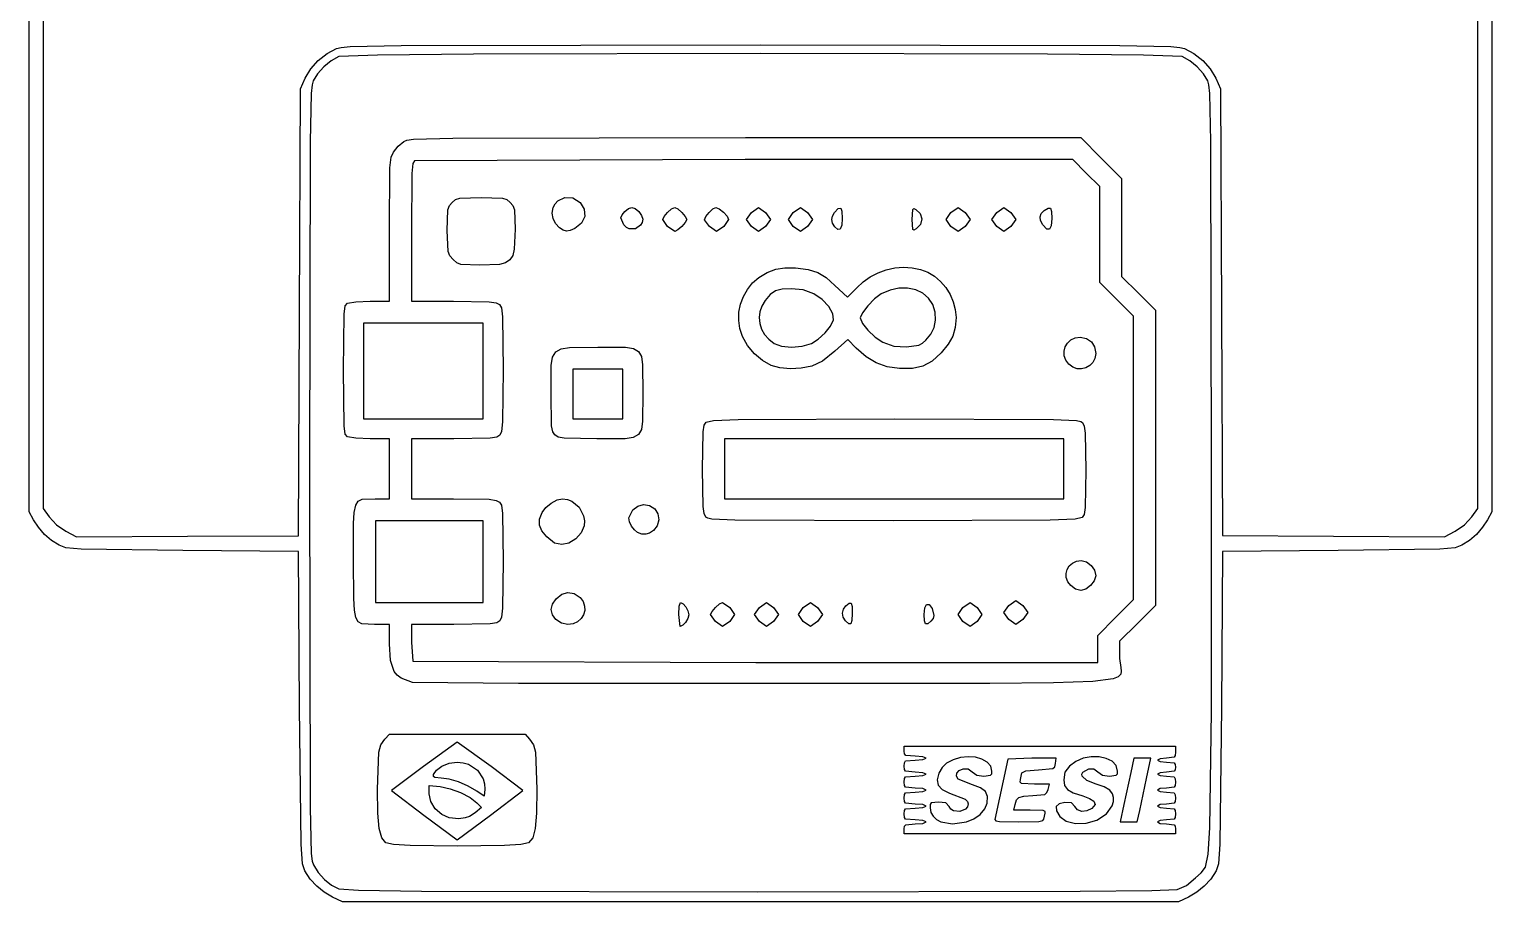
# Model space of a CAD drawing. Extents: x 11 to 205, y 74 to 280.
# Drawn here: x 11 to 204.9, y 73.7 to 189.4 of the extents above; entities that cross this region are included whole.
import ezdxf

# ---------------------------------------------------------------- set-up
doc = ezdxf.new("R2010")
doc.units = 0

msp = doc.modelspace()

# ---------------------------------------------------------------- linework, layer by layer
at = {"layer": 'Camada 1'}
for p, q in [((10.98373, 125.42488), (10.9838, 200.434)), ((12.8359, 200.391), (12.8359, 125.867)), ((203.071244, 125.86738), (203.071, 200.391)), ((204.923, 200.434), (204.923, 125.425)), ((50.473439, 186.175894), (51.745154, 186.83313)), ((51.745154, 186.83313), (52.336507, 186.995512)), ((52.336507, 186.995512), (53.559708, 187.118683)), ((53.559708, 187.118683), (60.314929, 187.269041)), ((60.314929, 187.269041), (107.953554, 187.33737)), ((107.953928, 186.19056), (69.874067, 186.088665)), ((107.953554, 187.33737), (155.592217, 187.269052)), ((146.033725, 186.088665), (107.953928, 186.19056)), ((155.592217, 187.269052), (162.347431, 187.118695)), ((162.347431, 187.118695), (163.57062, 186.99552)), ((163.57062, 186.99552), (164.161954, 186.83313)), ((164.161954, 186.83313), (165.433674, 186.175894)), ((48.322247, 184.138212), (49.307527, 185.253962)), ((50.062738, 184.428761), (49.228648, 183.509598)), ((49.307527, 185.253962), (50.473439, 186.175894)), ((51.036504, 185.223576), (50.062738, 184.428761)), ((52.0328, 185.78298), (51.036504, 185.223576)), ((57.158693, 185.961296), (52.0328, 185.78298)), ((69.874067, 186.088665), (57.158693, 185.961296)), ((158.749019, 185.961296), (146.033725, 186.088665)), ((163.8748, 185.78298), (158.749019, 185.961296)), ((164.871096, 185.223576), (163.8748, 185.78298)), ((165.844863, 184.428761), (164.871096, 185.223576)), ((165.433674, 186.175894), (166.599586, 185.253962)), ((166.678953, 183.509598), (165.844863, 184.428761)), ((166.599586, 185.253962), (167.584865, 184.138212)), ((46.967142, 181.51653), (47.592424, 182.89952)), ((47.592424, 182.89952), (48.322247, 184.138212)), ((48.65138, 182.57715), (48.498404, 182.04917)), ((49.228648, 183.509598), (48.65138, 182.57715)), ((167.25622, 182.57715), (166.678953, 183.509598)), ((167.409149, 182.050843), (167.25622, 182.57715)), ((167.584865, 184.138212), (168.314684, 182.89952)), ((168.314684, 182.89952), (168.939964, 181.51653)), ((46.83485, 151.88323), (46.967142, 181.51653)), ((48.381641, 180.87322), (48.236912, 174.462515)), ((48.498404, 182.04917), (48.381641, 180.87322)), ((167.525855, 180.883266), (167.409149, 182.050843)), ((167.670484, 174.53025), (167.525855, 180.883266)), ((168.939964, 181.51653), (169.072264, 151.88323)), ((60.657019, 174.50612), (61.048418, 174.677755)), ((61.048418, 174.677755), (61.924662, 174.807288)), ((61.924662, 174.807288), (67.175268, 174.963798)), ((67.175268, 174.963798), (105.974019, 175.03287)), ((105.974019, 175.03287), (150.428619, 175.03386)), ((150.428619, 175.03386), (153.135879, 172.31737)), ((48.236912, 174.462515), (48.163748, 130.60165)), ((58.976415, 172.421951), (59.268949, 173.11805)), ((59.268949, 173.11805), (59.89357, 173.881505)), ((59.89357, 173.881505), (60.657019, 174.50612)), ((167.74385, 131.09445), (167.670484, 174.53025)), ((58.7422, 162.79685), (58.818979, 171.01514)), ((58.818979, 171.01514), (58.976415, 172.421951)), ((61.848474, 171.585323), (61.72198, 170.27912)), ((62.0702, 171.9634), (61.848474, 171.585323)), ((105.932, 172.124), (62.0702, 171.9634)), ((149.37532, 172.12416), (105.932, 172.124)), ((151.15416, 170.33158), (149.37532, 172.12416)), ((153.135879, 172.31737), (155.843129, 169.60087)), ((61.72198, 170.27912), (61.651685, 162.57069)), ((152.933, 168.539), (151.15416, 170.33158)), ((155.843129, 169.60087), (155.843, 163.118)), ((67.063565, 166.44738), (67.497541, 166.80953)), ((67.497541, 166.80953), (68.078114, 167.003807)), ((68.078114, 167.003807), (70.912045, 167.09681)), ((70.912045, 167.09681), (73.745979, 167.003819)), ((73.745979, 167.003819), (74.326551, 166.809543)), ((74.326551, 166.809543), (74.760525, 166.44738)), ((81.083307, 166.655956), (82.008802, 167.089581)), ((82.008802, 167.089581), (83.053931, 167.032655)), ((83.053931, 167.032655), (84.02095, 166.44738)), ((152.933, 162.19), (152.933, 168.539)), ((66.414132, 162.72286), (66.508215, 165.446536)), ((66.508215, 165.446536), (66.702628, 166.01548)), ((66.702628, 166.01548), (67.063565, 166.44738)), ((74.760525, 166.44738), (75.119676, 166.018412)), ((75.119676, 166.018412), (75.314288, 165.464939)), ((75.314288, 165.464939), (75.409958, 162.88796)), ((80.342484, 165.028868), (80.47519, 165.76958)), ((80.446519, 164.302406), (80.342484, 165.028868)), ((80.47519, 165.76958), (80.727217, 166.267)), ((80.727217, 166.267), (81.083307, 166.655956)), ((84.02095, 166.44738), (84.579607, 165.553879)), ((84.579607, 165.553879), (84.637684, 164.594639)), ((89.592004, 164.791906), (89.978655, 165.250101)), ((89.978655, 165.250101), (90.456168, 165.621111)), ((90.456168, 165.621111), (90.887983, 165.7739)), ((90.887983, 165.7739), (91.352473, 165.614002)), ((91.352473, 165.614002), (91.826355, 165.216789)), ((91.826355, 165.216789), (92.194854, 164.705978)), ((95.184457, 164.592507), (95.642349, 165.120647)), ((95.642349, 165.120647), (96.17049, 165.57854)), ((96.17049, 165.57854), (96.576597, 165.7739)), ((96.576597, 165.7739), (96.982705, 165.57854)), ((96.982705, 165.57854), (97.510846, 165.120647)), ((97.510846, 165.120647), (97.968737, 164.592507)), ((100.721723, 164.578585), (101.139565, 165.1202)), ((101.139565, 165.1202), (101.631904, 165.579863)), ((101.631904, 165.579863), (102.03178, 165.7739)), ((102.03178, 165.7739), (102.486394, 165.585638)), ((102.486394, 165.585638), (103.045639, 165.139577)), ((103.045639, 165.139577), (103.520095, 164.613803)), ((106.10159, 164.1864), (106.75103, 165.12446)), ((106.75103, 165.12446), (107.68909, 165.7739)), ((107.68909, 165.7739), (108.62716, 165.12446)), ((108.62716, 165.12446), (109.27659, 164.1864)), ((111.65784, 164.1864), (112.30728, 165.12446)), ((112.30728, 165.12446), (113.24534, 165.7739)), ((113.24534, 165.7739), (114.18341, 165.12446)), ((114.18341, 165.12446), (114.83284, 164.1864)), ((117.488244, 164.620104), (117.77715, 165.09555)), ((117.77715, 165.09555), (118.272429, 165.627142)), ((118.272429, 165.627142), (118.587299, 165.690749)), ((118.587299, 165.690749), (118.753179, 165.262541)), ((118.753179, 165.262541), (118.80149, 164.31869)), ((128.06198, 164.19346), (128.137961, 165.514219)), ((128.137961, 165.514219), (128.291248, 165.630674)), ((128.291248, 165.630674), (128.57323, 165.5189)), ((128.57323, 165.5189), (129.140485, 164.974407)), ((129.140485, 164.974407), (129.333909, 164.254292)), ((132.5599, 164.1864), (133.20933, 165.12446)), ((133.20933, 165.12446), (134.1474, 165.7739)), ((134.1474, 165.7739), (135.08546, 165.12446)), ((135.08546, 165.12446), (135.7349, 164.1864)), ((138.64531, 164.1864), (139.29475, 165.12446)), ((139.29475, 165.12446), (140.23281, 165.7739)), ((140.23281, 165.7739), (141.17088, 165.12446)), ((141.17088, 165.12446), (141.82031, 164.1864)), ((145.021939, 164.531067), (145.183968, 164.973999)), ((145.183968, 164.973999), (145.58331, 165.36202)), ((145.58331, 165.36202), (146.118965, 165.685451)), ((146.118965, 165.685451), (146.420364, 165.665021)), ((146.420364, 165.665021), (146.553101, 165.232258)), ((146.553101, 165.232258), (146.58277, 164.31869)), ((80.773724, 163.634087), (80.446519, 164.302406)), ((81.31053, 163.0678), (80.773724, 163.634087)), ((81.310533, 163.06781), (81.31053, 163.0678)), ((81.795137, 162.747008), (81.310533, 163.06781)), ((83.352763, 162.99851), (82.72062, 162.715603)), ((84.220348, 163.699552), (83.352763, 162.99851)), ((84.637684, 164.594639), (84.220348, 163.699552)), ((89.432773, 164.37756), (89.592004, 164.791906)), ((89.84465, 163.45152), (89.432773, 164.37756)), ((89.844653, 163.45152), (89.84465, 163.45152)), ((90.162802, 163.130887), (89.844653, 163.45152)), ((90.544782, 162.948544), (90.162802, 163.130887)), ((91.36924, 162.959207), (90.544782, 162.948544)), ((92.05604, 163.40447), (91.36924, 162.959207)), ((92.265947, 163.765375), (92.05604, 163.40447)), ((92.194854, 164.705978), (92.343193, 164.20529)), ((92.343193, 164.20529), (92.265947, 163.765375)), ((94.989097, 164.1864), (95.184457, 164.592507)), ((95.63853, 163.24833), (94.989097, 164.1864)), ((96.576597, 162.5989), (95.63853, 163.24833)), ((95.63853, 163.24833), (95.63853, 163.24833)), ((97.510844, 163.252149), (96.982704, 162.794259)), ((97.968737, 163.780289), (97.510844, 163.252149)), ((97.968737, 164.592507), (98.164097, 164.1864)), ((98.164097, 164.1864), (97.968737, 163.780289)), ((100.54534, 164.13869), (100.721723, 164.578585)), ((101.19478, 163.24833), (100.54534, 164.13869)), ((102.13284, 162.5989), (101.19478, 163.24833)), ((101.19478, 163.24833), (101.19478, 163.24833)), ((103.07091, 163.24833), (102.13284, 162.5989)), ((103.72034, 164.1864), (103.07091, 163.24833)), ((103.520095, 164.613803), (103.72034, 164.1864)), ((106.75103, 163.24833), (106.10159, 164.1864)), ((107.68909, 162.5989), (106.75103, 163.24833)), ((106.75103, 163.24833), (106.75103, 163.24833)), ((108.62716, 163.24833), (107.68909, 162.5989)), ((109.27659, 164.1864), (108.62716, 163.24833)), ((112.30728, 163.24833), (111.65784, 164.1864)), ((113.24534, 162.5989), (112.30728, 163.24833)), ((112.30728, 163.24833), (112.30728, 163.24833)), ((114.18341, 163.24833), (113.24534, 162.5989)), ((114.83284, 164.1864), (114.18341, 163.24833)), ((117.398151, 164.162689), (117.488244, 164.620104)), ((117.507433, 163.696369), (117.398151, 164.162689)), ((117.81665, 163.19421), (117.507433, 163.696369)), ((118.225302, 162.833892), (117.81663, 163.19421)), ((117.81663, 163.19421), (117.81665, 163.19421)), ((118.535538, 162.912467), (118.225302, 162.833892)), ((118.732535, 163.413034), (118.535538, 162.912467)), ((118.80149, 164.31869), (118.732535, 163.413034)), ((128.06201, 164.19346), (128.06198, 164.19346)), ((128.136419, 162.864489), (128.06201, 164.19346)), ((128.59413, 162.92673), (128.295379, 162.774038)), ((129.152218, 163.518439), (128.59413, 162.92673)), ((129.333909, 164.254292), (129.152218, 163.518439)), ((133.20933, 163.24833), (132.5599, 164.1864)), ((134.1474, 162.5989), (133.20933, 163.24833)), ((133.20933, 163.24833), (133.20933, 163.24833)), ((135.08546, 163.24833), (134.1474, 162.5989)), ((135.7349, 164.1864), (135.08546, 163.24833)), ((139.29475, 163.24833), (138.64531, 164.1864)), ((140.23281, 162.5989), (139.29475, 163.24833)), ((139.29475, 163.24833), (139.29475, 163.24833)), ((141.17088, 163.24833), (140.23281, 162.5989)), ((141.82031, 164.1864), (141.17088, 163.24833)), ((145.096555, 164.025987), (145.021939, 164.531067)), ((145.40715, 163.45152), (145.096555, 164.025987)), ((145.904872, 162.912017), (145.40715, 163.45152)), ((145.40715, 163.45152), (145.40715, 163.45152)), ((146.274099, 162.882156), (145.904872, 162.912017)), ((146.503756, 163.35377), (146.274099, 162.882156)), ((146.58277, 164.31869), (146.503756, 163.35377)), ((155.843, 163.118), (155.843, 156.634)), ((58.7411, 153.338), (58.7422, 162.79685)), ((61.651685, 162.57069), (61.6515, 153.338)), ((66.51355, 159.94365), (66.414132, 162.72286)), ((75.409958, 162.88796), (75.297371, 160.242839)), ((82.233289, 162.630687), (81.795137, 162.747008)), ((82.72062, 162.715603), (82.233289, 162.630687)), ((96.982704, 162.794259), (96.576597, 162.5989)), ((128.295379, 162.774038), (128.136419, 162.864489)), ((152.93308, 155.84055), (152.933, 162.19)), ((66.743495, 159.370551), (66.51355, 159.94365)), ((67.18753, 158.87438), (66.743495, 159.370551)), ((75.089568, 159.397126), (74.721142, 158.80811)), ((75.297371, 160.242839), (75.089568, 159.397126)), ((67.679575, 158.434219), (67.187528, 158.87438)), ((67.187528, 158.87438), (67.18753, 158.87438)), ((68.228619, 158.203842), (67.679575, 158.434219)), ((70.746948, 158.10098), (68.228619, 158.203842)), ((73.323568, 158.216561), (70.746948, 158.10098)), ((74.14738, 158.429889), (73.323568, 158.216561)), ((74.721142, 158.80811), (74.14738, 158.429889)), ((107.74554, 156.49372), (108.83772, 157.166289)), ((108.83772, 157.166289), (109.971176, 157.59035)), ((109.971176, 157.59035), (111.201415, 157.780321)), ((111.201415, 157.780321), (112.58394, 157.75062)), ((112.58394, 157.75062), (114.268805, 157.524864)), ((114.268805, 157.524864), (115.541824, 157.135434)), ((115.541824, 157.135434), (116.647275, 156.47445)), ((122.50693, 156.567691), (123.535354, 157.102973)), ((123.535354, 157.102973), (124.624582, 157.498211)), ((124.624582, 157.498211), (125.754132, 157.747457)), ((125.754132, 157.747457), (126.903519, 157.844761)), ((126.903519, 157.844761), (128.05226, 157.784172)), ((128.05226, 157.784172), (129.17987, 157.55974)), ((129.17987, 157.55974), (130.13325, 157.192806)), ((130.13325, 157.192806), (131.018664, 156.653533)), ((106.217898, 154.90096), (106.90832, 155.75732)), ((106.90832, 155.75732), (107.74554, 156.49372)), ((116.647275, 156.47445), (117.82944, 155.43403)), ((117.82944, 155.43403), (119.51233, 153.86765)), ((120.71443, 155.1008), (121.559794, 155.898317)), ((121.559794, 155.898317), (122.50693, 156.567691)), ((131.018664, 156.653533), (131.817881, 155.966641)), ((131.817881, 155.966641), (132.51267, 155.15685)), ((132.51267, 155.15685), (133.084798, 154.24888)), ((155.18204, 153.60327), (152.93308, 155.84055)), ((155.843, 156.634), (158.09196, 154.39672)), ((53.16739, 153.06436), (54.272291, 153.257795)), ((54.272291, 153.257795), (56.2101, 153.33825)), ((56.2101, 153.33825), (58.7411, 153.338)), ((61.6515, 153.338), (67.253, 153.338)), ((67.253, 153.338), (71.954279, 153.26099)), ((71.954279, 153.26099), (72.891929, 153.12821)), ((105.305946, 152.930261), (105.681398, 153.950115)), ((105.681398, 153.950115), (106.217898, 154.90096)), ((108.5598, 153.42167), (108.120959, 152.702719)), ((109.255464, 154.21674), (108.5598, 153.42167)), ((109.959147, 154.69658), (109.255464, 154.21674)), ((110.831712, 154.934432), (109.959147, 154.69658)), ((112.03402, 155.00354), (110.831712, 154.934432)), ((113.595749, 154.861607), (112.03402, 155.00354)), ((115.0306, 154.3044), (113.595749, 154.861607)), ((116.13649, 153.560953), (115.0306, 154.3044)), ((117.01713, 152.638119), (116.13649, 153.560953)), ((119.51233, 153.86765), (120.71443, 155.1008)), ((123.083825, 153.650192), (122.181111, 152.724514)), ((123.94884, 154.30536), (123.083825, 153.650192)), ((125.130003, 154.821878), (123.94884, 154.30536)), ((126.316547, 155.075321), (125.130003, 154.821878)), ((127.465056, 155.080314), (126.316547, 155.075321)), ((128.532112, 154.851484), (127.465056, 155.080314)), ((129.474301, 154.403456), (128.532112, 154.851484)), ((130.248204, 153.750857), (129.474301, 154.403456)), ((130.810406, 152.908313), (130.248204, 153.750857)), ((133.084798, 154.24888), (133.516033, 153.267452)), ((133.516033, 153.267452), (133.788145, 152.237285)), ((157.431, 151.366), (155.18204, 153.60327)), ((158.09196, 154.39672), (160.34092, 152.15945)), ((46.702599, 122.24955), (46.83485, 151.88323)), ((52.655617, 144.21012), (52.727824, 151.618565)), ((52.727824, 151.618565), (52.880786, 152.725152)), ((52.880786, 152.725152), (53.16739, 153.06436)), ((72.891929, 153.12821), (73.33842, 152.90012)), ((73.33842, 152.90012), (73.603417, 152.448795)), ((73.603417, 152.448795), (73.748698, 151.280947)), ((73.748698, 151.280947), (73.822274, 144.25585)), ((105.066694, 150.785429), (105.09867, 151.866874)), ((105.09867, 151.866874), (105.305946, 152.930261)), ((107.858816, 151.945375), (107.769129, 151.169791)), ((108.120959, 152.702719), (107.858816, 151.945375)), ((117.557218, 151.687907), (117.01713, 152.638119)), ((117.64145, 150.86233), (117.557218, 151.687907)), ((121.470767, 151.793186), (121.18286, 151.12107)), ((122.181111, 152.724514), (121.470767, 151.793186)), ((131.11749, 151.89045), (130.810406, 152.908313)), ((131.1637, 150.825729), (131.11749, 151.89045)), ((133.788145, 152.237285), (133.8829, 151.1831)), ((157.431, 132.569), (157.431, 151.366)), ((160.34092, 152.15945), (160.341, 132.569)), ((169.072264, 151.88323), (169.204554, 122.24993)), ((63.239, 150.428), (55.3015, 150.428)), ((55.3015, 150.428), (55.3015, 144.078)), ((71.1765, 150.428), (63.239, 150.428)), ((71.17655, 144.07802), (71.1765, 150.428)), ((105.217146, 149.711403), (105.066694, 150.785429)), ((105.55715, 148.67027), (105.217146, 149.711403)), ((107.769129, 151.169791), (107.847657, 150.39612)), ((107.847657, 150.39612), (108.090159, 149.644514)), ((108.090159, 149.644514), (108.492393, 148.935125)), ((116.515662, 149.144731), (117.242142, 150.047544)), ((117.242142, 150.047544), (117.64145, 150.86233)), ((121.18286, 151.12107), (121.464832, 150.39954)), ((121.464832, 150.39954), (122.183552, 149.48834)), ((122.183552, 149.48834), (123.148232, 148.592298)), ((130.551241, 148.952856), (130.973857, 149.84319)), ((130.973857, 149.84319), (131.1637, 150.825729)), ((133.787983, 149.840175), (133.463704, 148.701585)), ((133.8829, 151.1831), (133.787983, 149.840175)), ((106.23255, 147.469579), (105.55715, 148.67027)), ((107.149337, 146.36829), (106.23255, 147.469579)), ((108.492393, 148.935125), (109.050117, 148.288106)), ((109.050117, 148.288106), (109.75909, 147.72361)), ((109.75909, 147.72361), (110.73889, 147.369635)), ((113.477005, 147.386355), (114.71933, 147.75391)), ((114.71933, 147.75387), (115.621546, 148.323603)), ((114.71933, 147.75391), (114.71933, 147.75387)), ((115.621546, 148.323603), (116.515662, 149.144731)), ((119.51317, 148.28292), (117.79443, 146.70801)), ((120.64228, 147.13244), (119.51317, 148.28292)), ((123.148232, 148.592298), (124.16808, 147.91624)), ((124.16808, 147.91624), (125.620677, 147.361629)), ((127.32556, 147.30972), (128.929276, 147.52029)), ((128.929276, 147.52029), (129.422775, 147.764813)), ((129.422775, 147.764813), (129.89913, 148.16475)), ((129.89913, 148.16475), (130.551241, 148.952856)), ((129.89913, 148.16475), (129.89913, 148.16475)), ((132.85077, 147.627338), (131.88989, 146.47744)), ((133.463704, 148.701585), (132.85077, 147.627338)), ((148.365641, 147.288075), (148.674375, 147.796418)), ((148.674375, 147.796418), (149.120415, 148.205012)), ((149.120415, 148.205012), (149.687957, 148.477114)), ((149.687957, 148.477114), (150.3612, 148.57598)), ((150.3612, 148.57598), (151.184132, 148.414536)), ((151.184132, 148.414536), (151.830275, 147.963741)), ((151.830275, 147.963741), (152.252513, 147.273901)), ((80.211358, 144.809395), (80.390793, 145.919623)), ((80.390793, 145.919623), (80.79324, 146.632334)), ((80.79324, 146.632334), (81.505951, 147.03478)), ((81.505951, 147.03478), (82.616179, 147.214215)), ((82.616179, 147.214215), (86.378193, 147.25306)), ((86.378193, 147.25306), (90.038138, 147.229845)), ((90.038138, 147.229845), (91.107156, 147.066904)), ((91.107156, 147.066904), (91.785559, 146.684035)), ((91.785559, 146.684035), (92.160864, 145.991956)), ((92.160864, 145.991956), (92.320585, 144.901385)), ((108.218146, 145.456983), (107.149337, 146.36829)), ((109.34961, 144.82624), (108.218146, 145.456983)), ((110.73889, 147.369635), (112.064194, 147.25774)), ((112.064194, 147.25774), (113.477005, 147.386355)), ((117.79443, 146.70801), (116.166597, 145.409582)), ((121.951866, 145.977772), (120.64228, 147.13244)), ((123.308651, 145.155186), (121.951866, 145.977772)), ((125.620677, 147.361629), (127.32556, 147.30972)), ((131.88989, 146.47744), (130.701354, 145.395087)), ((148.210017, 146.716726), (148.365641, 147.288075)), ((148.223305, 146.119115), (148.210017, 146.716726)), ((148.421308, 145.531985), (148.223305, 146.119115)), ((148.81983, 144.99208), (148.421308, 145.531985)), ((152.303939, 145.752816), (152.029591, 145.214376)), ((152.252513, 147.273901), (152.40373, 146.39532)), ((152.40373, 146.39532), (152.303939, 145.752816)), ((52.72782, 136.801684), (52.655617, 144.21012)), ((55.3015, 144.078), (55.3015, 137.728)), ((71.1765, 137.728), (71.17655, 144.07802)), ((73.822274, 144.25585), (73.748699, 137.347037)), ((80.172513, 141.04738), (80.211358, 144.809395)), ((86.39, 144.343), (83.0827, 144.343)), ((83.0827, 144.343), (83.0827, 141.035)), ((89.6973, 144.343), (86.39, 144.343)), ((89.69751, 141.03535), (89.6973, 144.343)), ((92.320585, 144.901385), (92.343343, 141.16765)), ((110.537641, 144.500364), (109.34961, 144.82627)), ((109.34961, 144.82627), (109.34961, 144.82624)), ((111.919272, 144.375581), (110.537641, 144.500364)), ((113.364876, 144.454043), (111.919272, 144.375581)), ((114.74482, 144.73787), (113.364876, 144.454043)), ((116.166597, 145.409582), (114.74482, 144.73787)), ((124.769988, 144.637402), (123.308651, 145.155186)), ((126.39323, 144.39714), (124.769988, 144.637402)), ((128.09485, 144.408611), (126.39323, 144.39714)), ((129.483616, 144.723369), (128.09485, 144.408611)), ((130.701354, 145.395087), (129.483616, 144.723369)), ((149.353261, 144.597508), (148.81983, 144.99208)), ((148.81983, 144.99208), (148.81983, 144.99208)), ((149.937352, 144.395181), (149.353261, 144.597508)), ((150.534566, 144.370401), (149.937352, 144.395181)), ((151.107369, 144.508471), (150.534566, 144.370401)), ((151.618222, 144.794695), (151.107369, 144.508471)), ((152.029591, 145.214376), (151.618222, 144.794695)), ((80.252925, 136.805795), (80.172513, 141.04738)), ((83.0827, 141.035), (83.0827, 137.728)), ((89.6973, 137.728), (89.69751, 141.03535)), ((92.343343, 141.16765), (92.321456, 137.429922)), ((55.3015, 137.728), (63.239, 137.728)), ((63.239, 137.728), (71.1765, 137.728)), ((83.0827, 137.728), (86.39, 137.728)), ((86.39, 137.728), (89.6973, 137.728)), ((105.009549, 137.659424), (125.72675, 137.72806)), ((125.72675, 137.72806), (146.7948, 137.659441)), ((52.880781, 135.695098), (52.72782, 136.801684)), ((73.616347, 136.082539), (73.384391, 135.5656)), ((73.748699, 137.347037), (73.616347, 136.082539)), ((80.411805, 136.027551), (80.252925, 136.805795)), ((80.70168, 135.6114), (80.411805, 136.027551)), ((92.159677, 136.339184), (91.777859, 135.647712)), ((92.321456, 137.429922), (92.159677, 136.339184)), ((100.2808, 131.02716), (100.357406, 135.99929)), ((100.357406, 135.99929), (100.503065, 136.889608)), ((100.503065, 136.889608), (100.76465, 137.29018)), ((100.76465, 137.29018), (101.700984, 137.52769)), ((101.700984, 137.52769), (105.009549, 137.659424)), ((146.7948, 137.659441), (149.860869, 137.514781)), ((149.860869, 137.514781), (150.411063, 137.397688)), ((150.411063, 137.397688), (150.64285, 137.24421)), ((150.64285, 137.24421), (150.871387, 136.791523)), ((150.871387, 136.791523), (151.004118, 135.825838)), ((151.004118, 135.825838), (151.08073, 130.93522)), ((53.16739, 135.35589), (52.880781, 135.695098)), ((54.272292, 135.162455), (53.16739, 135.35589)), ((56.2101, 135.082), (54.272292, 135.162455)), ((58.7411, 135.082), (56.2101, 135.082)), ((58.7411, 131.113), (58.7411, 135.082)), ((67.298971, 135.08175), (61.6515, 135.082)), ((61.6515, 135.082), (61.6515, 131.113)), ((72.118081, 135.15869), (67.298971, 135.08175)), ((72.987712, 135.30439), (72.118081, 135.15869)), ((73.384391, 135.5656), (72.987712, 135.30439)), ((81.120087, 135.321125), (80.701673, 135.6114)), ((80.701673, 135.6114), (80.70168, 135.6114)), ((81.911443, 135.162289), (81.120087, 135.321125)), ((86.257923, 135.08223), (81.911443, 135.162289)), ((89.995649, 135.104117), (86.257923, 135.08223)), ((91.086387, 135.265894), (89.995649, 135.104117)), ((91.777859, 135.647712), (91.086387, 135.265894)), ((125.681, 135.082), (103.191, 135.082)), ((103.191, 135.082), (103.191, 131.113)), ((148.17, 135.082), (125.681, 135.082)), ((148.17038, 131.11348), (148.17, 135.082)), ((157.4305, 113.77244), (157.431, 132.569)), ((160.341, 132.569), (160.341, 112.978)), ((48.163748, 130.60165), (48.226969, 86.145387)), ((58.7411, 127.145), (58.7411, 131.113)), ((61.6515, 131.113), (61.6515, 127.145)), ((100.357412, 126.136539), (100.2808, 131.02716)), ((103.191, 131.113), (103.191, 127.145)), ((148.17, 127.145), (148.17038, 131.11348)), ((151.08073, 130.93522), (151.004124, 125.963083)), ((167.741725, 98.941812), (167.74385, 131.09445)), ((54.088772, 125.341305), (54.278557, 126.287829)), ((54.278557, 126.287829), (54.609913, 126.829954)), ((54.609913, 126.829954), (55.121865, 127.079161)), ((55.121865, 127.079161), (56.84367, 127.14475)), ((56.84367, 127.14475), (58.7411, 127.145)), ((61.6515, 127.145), (67.253, 127.145)), ((67.253, 127.145), (71.954279, 127.06799)), ((71.954279, 127.06799), (72.891929, 126.93521)), ((72.891929, 126.93521), (73.33842, 126.70712)), ((73.33842, 126.70712), (73.602524, 126.272492)), ((73.602524, 126.272492), (73.747904, 125.197179)), ((79.493091, 125.987849), (80.195632, 126.572486)), ((80.195632, 126.572486), (80.975773, 126.986185)), ((80.975773, 126.986185), (81.706966, 127.14374)), ((81.706966, 127.14374), (82.339195, 127.062715)), ((82.339195, 127.062715), (82.927455, 126.832167)), ((82.927455, 126.832167), (83.901897, 126.011174)), ((91.03959, 125.65384), (91.67043, 126.159396)), ((91.67043, 126.159396), (92.447425, 126.360839)), ((92.447425, 126.360839), (93.243305, 126.250775)), ((93.243305, 126.250775), (93.9308, 125.82181)), ((100.490143, 125.170856), (100.357412, 126.136539)), ((103.191, 127.145), (125.681, 127.145)), ((125.681, 127.145), (148.17, 127.145)), ((11.555693, 124.36654), (10.98373, 125.42488)), ((12.208616, 123.357658), (11.555693, 124.36654)), ((12.8359, 125.867), (13.634169, 124.73121)), ((13.634169, 124.73121), (14.597256, 123.700169)), ((54.001531, 123.878902), (54.088772, 125.341305)), ((64.0327, 124.234), (56.889, 124.234)), ((56.889, 124.234), (56.889, 118.81)), ((71.1765, 124.234), (64.0327, 124.234)), ((71.17655, 118.81032), (71.1765, 124.234)), ((73.747904, 125.197179), (73.822274, 118.8566)), ((78.625241, 123.641407), (78.647987, 124.424695)), ((78.647987, 124.424695), (78.994696, 125.31748)), ((78.994696, 125.31748), (79.493091, 125.987849)), ((83.901897, 126.011174), (84.489964, 124.858101)), ((84.489964, 124.858101), (84.595254, 124.212454)), ((84.595254, 124.212454), (84.551326, 123.55029)), ((90.49122, 124.60795), (91.03959, 125.65384)), ((90.592417, 124.067556), (90.49122, 124.60795)), ((93.9308, 125.82181), (94.359765, 125.134315)), ((94.469828, 124.338435), (94.268384, 123.56144)), ((94.359765, 125.134315), (94.469828, 124.338435)), ((100.71868, 124.71817), (100.490143, 125.170856)), ((100.9504, 124.564689), (100.71858, 124.71817)), ((100.71858, 124.71817), (100.71868, 124.71817)), ((101.500619, 124.447593), (100.9504, 124.564689)), ((104.566718, 124.30293), (101.500619, 124.447593)), ((125.63478, 124.23431), (104.566718, 124.30293)), ((146.351977, 124.302948), (125.63478, 124.23431)), ((149.660542, 124.434684), (146.351977, 124.302948)), ((150.59688, 124.6722), (149.660542, 124.434684)), ((150.858465, 125.072766), (150.59688, 124.6722)), ((151.004124, 125.963083), (150.858465, 125.072766)), ((201.309897, 123.700549), (202.272984, 124.73159)), ((202.272984, 124.73159), (203.071244, 125.86738)), ((204.35103, 124.36666), (203.698113, 123.357778)), ((204.923, 125.425), (204.35103, 124.36666)), ((13.021867, 122.423664), (12.208616, 123.357658)), ((13.947728, 121.612443), (13.021867, 122.423664)), ((14.597256, 123.700169), (15.851419, 122.85413)), ((15.851419, 122.85413), (17.270399, 122.11285)), ((31.986499, 122.18115), (46.702599, 122.24955)), ((53.97857, 118.96053), (54.001531, 123.878902)), ((78.941593, 122.888417), (78.625241, 123.641407)), ((79.61218, 122.08652), (78.941593, 122.888417)), ((84.1638, 122.645045), (83.443028, 121.846107)), ((84.551326, 123.55029), (84.1638, 122.645045)), ((90.857299, 123.503809), (90.592417, 124.067556)), ((91.227807, 123.013064), (90.857299, 123.503809)), ((91.64588, 122.69168), (91.227807, 123.013064)), ((92.232637, 122.468681), (91.645877, 122.69168)), ((91.645877, 122.69168), (91.64588, 122.69168)), ((92.741106, 122.42966), (92.232637, 122.468681)), ((93.231198, 122.581379), (92.741106, 122.42966)), ((93.762827, 122.9306), (93.231198, 122.581379)), ((94.268384, 123.56144), (93.762827, 122.9306)), ((169.204554, 122.24993), (183.920654, 122.18153)), ((198.636754, 122.11323), (200.055734, 122.85451)), ((200.055734, 122.85451), (201.309897, 123.700549)), ((202.884865, 122.423784), (201.959004, 121.612563)), ((203.698113, 123.357778), (202.884865, 122.423784)), ((14.938483, 120.97188), (13.947728, 121.612443)), ((15.824033, 120.641306), (14.938483, 120.97188)), ((17.876058, 120.455528), (15.824033, 120.641306)), ((17.270399, 122.11285), (31.986499, 122.18115)), ((31.356683, 120.2655), (17.876058, 120.455528)), ((46.702483, 120.13321), (31.356683, 120.2655)), ((79.612186, 122.08652), (79.61218, 122.08652)), ((80.62323, 121.268809), (79.612186, 122.08652)), ((81.587356, 121.05931), (80.62323, 121.268809)), ((82.535413, 121.276516), (81.587356, 121.05931)), ((83.443028, 121.846107), (82.535413, 121.276516)), ((184.55005, 120.26562), (169.20425, 120.13333)), ((183.920654, 122.18153), (198.636754, 122.11323)), ((198.030671, 120.455647), (184.55005, 120.26562)), ((200.082699, 120.641426), (198.030671, 120.455647)), ((200.96825, 120.972), (200.082699, 120.641426)), ((201.959004, 121.612563), (200.96825, 120.972)), ((46.834775, 99.49571), (46.702483, 120.13321)), ((54.005328, 113.901536), (53.97857, 118.96053)), ((56.889, 118.81), (56.889, 113.386)), ((71.1765, 113.386), (71.17655, 118.81032)), ((73.822274, 118.8566), (73.747904, 112.620756)), ((148.901594, 118.230495), (149.315463, 118.604325)), ((149.315463, 118.604325), (149.847302, 118.852616)), ((149.847302, 118.852616), (150.48332, 118.94265)), ((150.48332, 118.94265), (151.18765, 118.767733)), ((151.18765, 118.767733), (151.802861, 118.306862)), ((151.802861, 118.306862), (152.238397, 117.655864)), ((169.20425, 120.13333), (169.07196, 99.49583)), ((148.482917, 117.237081), (148.619483, 117.763841)), ((148.505685, 116.682931), (148.482917, 117.237081)), ((148.701577, 116.134109), (148.505685, 116.682931)), ((148.619483, 117.763841), (148.901594, 118.230495)), ((152.4037, 116.91056), (152.214868, 116.253021)), ((152.238397, 117.655864), (152.4037, 116.91056)), ((80.85744, 113.89526), (81.590725, 114.499268)), ((81.590725, 114.499268), (82.412577, 114.730653)), ((82.412577, 114.730653), (83.247739, 114.585495)), ((83.247739, 114.585495), (84.02095, 114.05988)), ((149.08438, 115.62333), (148.701577, 116.134109)), ((149.74441, 115.164669), (149.08438, 115.62333)), ((149.08438, 115.62333), (149.08438, 115.62333)), ((150.41932, 114.9739), (149.74441, 115.164669)), ((151.093061, 115.158191), (150.41932, 114.9739)), ((151.734782, 115.626731), (151.093061, 115.158191)), ((152.214868, 116.253021), (151.734782, 115.626731)), ((54.094205, 112.387132), (54.005328, 113.901536)), ((56.889, 113.386), (64.0327, 113.386)), ((64.0327, 113.386), (71.1765, 113.386)), ((73.747904, 112.620756), (73.615453, 111.455893)), ((80.204119, 112.440679), (80.371874, 113.149126)), ((80.371874, 113.149126), (80.85744, 113.89526)), ((84.02095, 114.05988), (84.42629, 113.512992)), ((84.42629, 113.512992), (84.626658, 112.922585)), ((84.626658, 112.922585), (84.638071, 112.324546)), ((97.10577, 111.7989), (97.171446, 112.92007)), ((97.171446, 112.92007), (97.329346, 113.3864)), ((97.329346, 113.3864), (97.686719, 113.223095)), ((97.686719, 113.223095), (98.043995, 112.814797)), ((98.043995, 112.814797), (98.318781, 112.283931)), ((101.53446, 112.205007), (101.992353, 112.733148)), ((101.992353, 112.733148), (102.520493, 113.19104)), ((102.520493, 113.19104), (102.9266, 113.3864)), ((102.9266, 113.3864), (103.86467, 112.73696)), ((103.86467, 112.73696), (104.5141, 111.7989)), ((107.15994, 111.7989), (107.80937, 112.73696)), ((107.80937, 112.73696), (108.74744, 113.3864)), ((108.74744, 113.3864), (109.6855, 112.73696)), ((109.6855, 112.73696), (110.33494, 111.7989)), ((112.98077, 111.7989), (113.6302, 112.73696)), ((113.6302, 112.73696), (114.56827, 113.3864)), ((114.56827, 113.3864), (115.50634, 112.73696)), ((115.50634, 112.73696), (116.15577, 111.7989)), ((118.821414, 111.988006), (118.94366, 112.497313)), ((118.94366, 112.497313), (119.2855, 112.94851)), ((119.2855, 112.94851), (119.729461, 113.293507)), ((119.729461, 113.293507), (119.983126, 113.280379)), ((119.983126, 113.280379), (120.097743, 112.846986)), ((120.097743, 112.846986), (120.12456, 111.93119)), ((129.6495, 111.7989), (129.737781, 112.666334)), ((129.737781, 112.666334), (129.972335, 113.114089)), ((129.972335, 113.114089), (130.307726, 113.107035)), ((130.307726, 113.107035), (130.69852, 112.61004)), ((130.69852, 112.61004), (130.9529, 111.662969)), ((134.14747, 111.7989), (134.7969, 112.73696)), ((134.7969, 112.73696), (135.73497, 113.3864)), ((135.73497, 113.3864), (136.67303, 112.73696)), ((136.67303, 112.73696), (137.32247, 111.7989)), ((140.23286, 112.06348), (140.8823, 113.00155)), ((140.8823, 113.00155), (141.82036, 113.65098)), ((141.82036, 113.65098), (142.75843, 113.00155)), ((142.75843, 113.00155), (143.40786, 112.06348)), ((155.04925, 111.40222), (157.4305, 113.77244)), ((160.341, 112.978), (157.95975, 110.60778)), ((54.282685, 111.399789), (54.094205, 112.387132)), ((54.607721, 110.827255), (54.282685, 111.399789)), ((55.106267, 110.557279), (54.607721, 110.827255)), ((56.7717, 110.476), (55.106267, 110.557279)), ((72.118081, 110.55319), (67.298971, 110.47625)), ((72.987712, 110.69889), (72.118081, 110.55319)), ((73.384391, 110.9601), (72.987712, 110.69889)), ((73.615453, 111.455893), (73.384391, 110.9601)), ((80.35414, 111.76706), (80.204119, 112.440679)), ((80.8219, 111.12541), (80.35414, 111.76706)), ((81.543812, 110.632553), (80.8219, 111.12541)), ((80.8219, 111.12541), (80.8219, 111.12541)), ((82.42142, 110.47598), (81.543812, 110.632553)), ((83.114522, 110.573848), (82.42142, 110.47598)), ((83.698755, 110.843528), (83.114522, 110.573848)), ((84.158102, 111.249129), (83.698755, 110.843528)), ((84.476547, 111.754765), (84.158102, 111.249129)), ((84.638071, 112.324546), (84.476547, 111.754765)), ((97.105771, 111.7989), (97.10577, 111.7989)), ((97.283376, 110.2114), (97.105771, 111.7989)), ((98.023552, 110.756684), (97.650792, 110.367709)), ((98.312552, 111.258397), (98.023552, 110.756684)), ((98.428686, 111.75292), (98.312552, 111.258397)), ((98.318781, 112.283931), (98.428686, 111.75292)), ((101.3391, 111.7989), (101.53446, 112.205007)), ((101.98854, 110.86083), (101.3391, 111.7989)), ((102.9266, 110.2114), (101.98854, 110.86083)), ((101.98854, 110.86083), (101.98854, 110.86083)), ((103.86467, 110.86083), (102.9266, 110.2114)), ((104.5141, 111.7989), (103.86467, 110.86083)), ((107.80937, 110.86083), (107.15994, 111.7989)), ((108.74744, 110.2114), (107.80937, 110.86083)), ((107.80937, 110.86083), (107.80937, 110.86083)), ((109.6855, 110.86083), (108.74744, 110.2114)), ((110.33494, 111.7989), (109.6855, 110.86083)), ((113.6302, 110.86083), (112.98077, 111.7989)), ((114.56827, 110.2114), (113.6302, 110.86083)), ((113.6302, 110.86083), (113.6302, 110.86083)), ((115.50634, 110.86083), (114.56827, 110.2114)), ((116.15577, 111.7989), (115.50634, 110.86083)), ((118.91971, 111.461782), (118.821414, 111.988006)), ((119.2395, 110.95983), (118.91971, 111.461782)), ((119.23953, 110.95983), (119.2395, 110.95983)), ((119.674284, 110.56635), (119.23953, 110.95983)), ((119.945573, 110.573886), (119.674284, 110.56635)), ((120.085097, 111.017235), (119.945573, 110.573886)), ((120.12456, 111.93119), (120.085097, 111.017235)), ((129.693813, 110.975159), (129.6495, 111.7989)), ((129.6495, 111.7989), (129.6495, 111.7989)), ((129.843263, 110.565899), (129.693813, 110.975159)), ((130.122616, 110.546352), (129.843263, 110.565899)), ((130.55664, 110.89175), (130.122616, 110.546352)), ((130.836746, 111.263203), (130.55664, 110.89175)), ((130.9529, 111.662969), (130.836746, 111.263203)), ((134.7969, 110.86083), (134.14747, 111.7989)), ((135.73497, 110.2114), (134.7969, 110.86083)), ((134.7969, 110.86083), (134.7969, 110.86083)), ((136.67303, 110.86083), (135.73497, 110.2114)), ((137.32247, 111.7989), (136.67303, 110.86083)), ((140.8823, 111.12541), (140.23286, 112.06348)), ((141.82036, 110.47598), (140.8823, 111.12541)), ((140.8823, 111.12541), (140.8823, 111.12541)), ((142.75843, 111.12541), (141.82036, 110.47598)), ((143.40786, 112.06348), (142.75843, 111.12541)), ((152.668, 109.032), (155.04925, 111.40222)), ((157.95975, 110.60778), (155.5785, 108.23756)), ((58.74116, 110.47598), (56.7717, 110.476)), ((58.74215, 107.89629), (58.74116, 110.47598)), ((67.298971, 110.47625), (61.6515, 110.476)), ((61.6515, 110.476), (61.6515, 108.139)), ((97.650792, 110.367709), (97.283376, 110.2114)), ((152.66827, 107.24035), (152.668, 109.032)), ((58.879285, 105.717209), (58.74215, 107.89629)), ((61.6515, 108.139), (61.827889, 105.62546)), ((152.668, 105.449), (152.66827, 107.24035)), ((155.5785, 108.23756), (155.579, 105.958)), ((59.360321, 104.259055), (58.879285, 105.717209)), ((61.827889, 105.62546), (107.336189, 105.44907)), ((107.336189, 105.44907), (152.668, 105.449)), ((155.579, 105.958), (155.741879, 104.748707)), ((155.741879, 104.748707), (155.801133, 104.273293)), ((59.763379, 103.743884), (59.360321, 104.259055)), ((60.292702, 103.341216), (59.763379, 103.743884)), ((61.78387, 102.78308), (60.292702, 103.341216)), ((152.026309, 102.916333), (146.820231, 102.722567)), ((154.735379, 103.282316), (152.026309, 102.916333)), ((155.394113, 103.546903), (154.735379, 103.282316)), ((155.717288, 103.87496), (155.394113, 103.546903)), ((155.801133, 104.273293), (155.717288, 103.87496)), ((61.7842, 102.78264), (61.78387, 102.78308)), ((75.840663, 102.658361), (61.7842, 102.78264)), ((108.5215, 102.63015), (75.840663, 102.658361)), ((138.3473, 102.646577), (108.5215, 102.63015)), ((146.820231, 102.722567), (138.3473, 102.646577)), ((47.022919, 81.345397), (46.834775, 99.49571)), ((167.558575, 83.504439), (167.741725, 98.941812)), ((169.07196, 99.49583), (168.883814, 81.345517)), ((57.627228, 94.522049), (58.144049, 95.24526)), ((58.144049, 95.24526), (58.73761, 95.9239)), ((58.73761, 95.9239), (67.7369, 95.9239)), ((67.7369, 95.9239), (76.7362, 95.9239)), ((76.7362, 95.9239), (77.329761, 95.24526)), ((77.329761, 95.24526), (77.846581, 94.522049)), ((57.18146, 88.64785), (57.343844, 93.519447)), ((57.343844, 93.519447), (57.627228, 94.522049)), ((67.73692, 94.86556), (63.24673, 91.65557)), ((72.22711, 91.65557), (67.73692, 94.86556)), ((77.846581, 94.522049), (78.129965, 93.519448)), ((78.129965, 93.519448), (78.29235, 88.64785)), ((127.00361, 93.67494), (127.004, 94.3364)), ((127.037509, 93.307763), (127.00361, 93.67494)), ((127.004, 94.3364), (144.995, 94.3364)), ((127.215274, 93.1097), (127.037509, 93.307763)), ((128.45881, 93.01348), (127.215274, 93.1097)), ((144.995, 94.3364), (162.987, 94.3364)), ((162.962195, 93.096112), (162.821634, 92.85909)), ((162.987, 93.5426), (162.962195, 93.096112)), ((162.987, 94.3364), (162.987, 93.5426)), ((63.24673, 91.65557), (59.02826, 88.44558)), ((64.610508, 90.55678), (64.972002, 91.153923)), ((64.972002, 91.153923), (65.717291, 91.687996)), ((65.717291, 91.687996), (66.684039, 92.071951)), ((66.684039, 92.071951), (67.709908, 92.21874)), ((67.709908, 92.21874), (68.507696, 92.144915)), ((68.507696, 92.144915), (69.238913, 91.934678)), ((69.238913, 91.934678), (70.441759, 91.163381)), ((70.441759, 91.163381), (71.198695, 90.021684)), ((76.44558, 88.44558), (72.22711, 91.65557)), ((127.00361, 91.69056), (127.028415, 92.146068)), ((127.028415, 91.235048), (127.00361, 91.69056)), ((127.028415, 92.146068), (127.191023, 92.382088)), ((127.191023, 90.999029), (127.028415, 91.235048)), ((127.191023, 92.382088), (128.45881, 92.48431)), ((129.486554, 92.93576), (128.45881, 93.01348)), ((128.45881, 92.48431), (129.486554, 92.562031)), ((129.91402, 92.7489), (129.486554, 92.93576)), ((129.486554, 92.562031), (129.91402, 92.7489)), ((132.050014, 91.491921), (131.6076, 90.7426)), ((132.59805, 92.05942), (132.050014, 91.491921)), ((133.498567, 92.545028), (132.59805, 92.05942)), ((134.48433, 92.832947), (133.498567, 92.545028)), ((134.305753, 91.092732), (134.84213, 91.32569)), ((135.492055, 92.934066), (134.48433, 92.832947)), ((134.84213, 91.32569), (135.505395, 91.34766)), ((136.458461, 92.859275), (135.492055, 92.934066)), ((135.505395, 91.34766), (136.02034, 90.9367)), ((137.320268, 92.619463), (136.458461, 92.859275)), ((138.014192, 92.225521), (137.320268, 92.619463)), ((138.476954, 91.688336), (138.014192, 92.225521)), ((138.64527, 91.0188), (138.476954, 91.688336)), ((140.76143, 92.59748), (139.03676, 84.61296)), ((143.954, 92.7489), (140.76143, 92.59748)), ((143.147044, 91.08048), (144.79677, 91.21683)), ((147.147, 92.74889), (143.954, 92.7489)), ((144.79677, 91.21683), (146.710013, 91.377236)), ((146.710013, 91.377236), (146.978314, 91.602135)), ((146.978314, 91.602135), (147.0633, 92.02128)), ((147.0633, 92.02128), (147.147, 92.74889)), ((148.92224, 91.68946), (148.32925, 90.869885)), ((149.762577, 92.315932), (148.92224, 91.68946)), ((150.752176, 92.723187), (149.762577, 92.315932)), ((150.686488, 90.905769), (151.51091, 91.32569)), ((151.810499, 92.919544), (150.752176, 92.723187)), ((151.51091, 91.32569), (152.174175, 91.34766)), ((152.857004, 92.913325), (151.810499, 92.919544)), ((152.174175, 91.34766), (152.68912, 90.9367)), ((153.811151, 92.71285), (152.857004, 92.913325)), ((154.592402, 92.326441), (153.811151, 92.71285)), ((155.120215, 91.762417), (154.592402, 92.326441)), ((155.31405, 91.0291), (155.120215, 91.762417)), ((157.467, 92.7489), (157.04763, 90.83067)), ((158.6, 92.7489), (157.467, 92.7489)), ((159.73319, 92.7489), (158.6, 92.7489)), ((159.13945, 90.03692), (159.73319, 92.7489)), ((160.955495, 92.671125), (160.60575, 92.48426)), ((160.60575, 92.48426), (160.955495, 92.2974)), ((161.79637, 92.74885), (160.955495, 92.671125)), ((160.955495, 92.2974), (161.79637, 92.21968)), ((162.821634, 92.85909), (161.79637, 92.74885)), ((161.79637, 92.21968), (162.801789, 92.116785)), ((162.801789, 92.116785), (162.954753, 91.917887)), ((162.954756, 91.198552), (162.801796, 90.999655)), ((162.954753, 91.917887), (162.987, 91.55822)), ((162.987, 91.55822), (162.954756, 91.198552)), ((64.611992, 90.330628), (64.610508, 90.55678)), ((64.749339, 90.191913), (64.611992, 90.330628)), ((65.59107, 90.10306), (64.749339, 90.191913)), ((66.652588, 89.968102), (65.59107, 90.10306)), ((67.895675, 89.599064), (66.652588, 89.968102)), ((69.17282, 89.049701), (67.895675, 89.599064)), ((71.198695, 90.021684), (71.372524, 89.348446)), ((71.372524, 89.348446), (71.389968, 88.62642)), ((127.00361, 89.5739), (127.028415, 90.029403)), ((127.028415, 89.118388), (127.00361, 89.5739)), ((127.028415, 90.029403), (127.191023, 90.265424)), ((128.45881, 90.89681), (127.191023, 90.999029)), ((127.191023, 90.265424), (128.45881, 90.36765)), ((129.486554, 90.81909), (128.45881, 90.89681)), ((128.45881, 90.36765), (129.486554, 90.44537)), ((129.91402, 90.63223), (129.486554, 90.81909)), ((129.486554, 90.44537), (129.91402, 90.63223)), ((131.6076, 90.7426), (131.37558, 89.853094)), ((131.37558, 89.853094), (131.51913, 89.142461)), ((133.945705, 90.362963), (133.99773, 90.753145)), ((134.17732, 89.97822), (133.945705, 90.362963)), ((133.99773, 90.753145), (134.305753, 91.092732)), ((136.05925, 89.19944), (134.17732, 89.97822)), ((136.02034, 90.9367), (136.622082, 90.496749)), ((136.622082, 90.496749), (137.5632, 90.36765)), ((137.5632, 90.36765), (138.469204, 90.473606)), ((138.469204, 90.473606), (138.61306, 90.669987)), ((138.61306, 90.669987), (138.64527, 91.0188)), ((142.395736, 89.567407), (142.44719, 89.90461)), ((142.579046, 89.389901), (142.395736, 89.567407)), ((142.44719, 89.90461), (142.61034, 90.81996)), ((144.28, 89.3093), (142.579046, 89.389901)), ((142.61034, 90.81996), (143.147044, 91.08048)), ((146.27281, 89.30928), (144.28, 89.3093)), ((146.07915, 88.58168), (146.27281, 89.30928)), ((148.32925, 90.869885), (148.1703, 89.86563)), ((148.1703, 89.86563), (148.270833, 89.112881)), ((150.557735, 90.634015), (150.686488, 90.905769)), ((150.608051, 90.342418), (150.557735, 90.634015)), ((151.216181, 89.76374), (150.608051, 90.342418)), ((152.45146, 89.29784), (151.216181, 89.76374)), ((153.546278, 88.924796), (152.45146, 89.29784)), ((152.68912, 90.9367), (153.290863, 90.496749)), ((153.290863, 90.496749), (154.23198, 90.36765)), ((154.23198, 90.36765), (155.139698, 90.474219)), ((155.139698, 90.474219), (155.282483, 90.673573)), ((155.282483, 90.673573), (155.31405, 91.0291)), ((157.04763, 90.83067), (156.12972, 86.59733)), ((158.23407, 85.80358), (159.13945, 90.03692)), ((160.955495, 90.81904), (160.60575, 90.63218)), ((160.60575, 90.63218), (160.955495, 90.44532)), ((161.79637, 90.89676), (160.955495, 90.81904)), ((160.955495, 90.44532), (161.79637, 90.3676)), ((162.801796, 90.999655), (161.79637, 90.89676)), ((161.79637, 90.3676), (162.821634, 90.257356)), ((162.821634, 90.257356), (162.962195, 90.020334)), ((162.962195, 90.020334), (162.987, 89.57385)), ((162.987, 89.57385), (162.962195, 89.127362)), ((57.213844, 85.46962), (57.18146, 88.64785)), ((59.02826, 88.44558), (63.31644, 85.17645)), ((64.03275, 88.01953), (64.0327, 89.1187)), ((64.0327, 89.1187), (65.45718, 88.97168)), ((64.24929, 86.988818), (64.03275, 88.01953)), ((65.45718, 88.97168), (66.787775, 88.696826)), ((66.787775, 88.696826), (68.187946, 88.18711)), ((68.187946, 88.18711), (69.44484, 87.535561)), ((70.33651, 88.37377), (69.17282, 89.049701)), ((69.44484, 87.535561), (70.3456, 86.83521)), ((71.308798, 87.71077), (70.33651, 88.37377)), ((71.389968, 88.62642), (71.308798, 87.71077)), ((72.1574, 85.17645), (76.44558, 88.44558)), ((78.29235, 88.64785), (78.259967, 85.46962)), ((127.00361, 87.45723), (127.028415, 87.912733)), ((127.028415, 87.001718), (127.00361, 87.45723)), ((127.191023, 88.882369), (127.028415, 89.118388)), ((127.028415, 87.912733), (127.191023, 88.148754)), ((128.45881, 88.78015), (127.191023, 88.882369)), ((127.191023, 88.148754), (128.45881, 88.25098)), ((129.486554, 88.702425), (128.45881, 88.78015)), ((128.45881, 88.25098), (129.486554, 88.3287)), ((129.91402, 88.51556), (129.486554, 88.702425)), ((129.486554, 88.3287), (129.91402, 88.51556)), ((131.51913, 89.142461), (132.056385, 88.576701)), ((132.056385, 88.576701), (133.00548, 88.12181)), ((133.00548, 88.12181), (135.103157, 87.294554)), ((135.103157, 87.294554), (135.409627, 87.014809)), ((137.124645, 88.804297), (136.05925, 89.19944)), ((137.76971, 88.311536), (137.124645, 88.804297)), ((138.044492, 87.658833), (137.76971, 88.311536)), ((137.99904, 86.78386), (138.044492, 87.658833)), ((141.903677, 87.213512), (142.222205, 87.548264)), ((142.222205, 87.548264), (142.871881, 87.701821)), ((142.871881, 87.701821), (144.05151, 87.77445)), ((144.05151, 87.77445), (145.652291, 87.946202)), ((145.652291, 87.946202), (145.930467, 88.17333)), ((145.930467, 88.17333), (146.07915, 88.58168)), ((148.270833, 89.112881), (148.650793, 88.574084)), ((148.650793, 88.574084), (149.427724, 88.151565)), ((149.427724, 88.151565), (150.71917, 87.74765)), ((150.71917, 87.74765), (151.595249, 87.414927)), ((151.595249, 87.414927), (152.1658, 87.02813)), ((154.29044, 88.48084), (153.546278, 88.924796)), ((154.617639, 88.028108), (154.29044, 88.48084)), ((154.770361, 87.519668), (154.617639, 88.028108)), ((154.758145, 86.977309), (154.770361, 87.519668)), ((160.955495, 88.702375), (160.60575, 88.51551)), ((160.60575, 88.51551), (160.955495, 88.32865)), ((161.79637, 88.7801), (160.955495, 88.702375)), ((160.955495, 88.32865), (161.79637, 88.25093)), ((162.821634, 88.89034), (161.79637, 88.7801)), ((161.79637, 88.25093), (162.821634, 88.140686)), ((162.962195, 89.127362), (162.821634, 88.89034)), ((162.821634, 88.140686), (162.962195, 87.903664)), ((162.962195, 87.903664), (162.987, 87.45718)), ((162.987, 87.45718), (162.962195, 87.010696)), ((48.226969, 86.145387), (48.382862, 80.10618)), ((57.379464, 83.405496), (57.213844, 85.46962)), ((64.831028, 86.029695), (64.24929, 86.988818)), ((65.676139, 85.265167), (64.831028, 86.029695)), ((70.11124, 85.50761), (69.383717, 85.015869)), ((70.938708, 86.20387), (70.11124, 85.50761)), ((70.3456, 86.83521), (70.938708, 86.20387)), ((78.259967, 85.46962), (78.094347, 83.405496)), ((127.00361, 85.34056), (127.028415, 85.796068)), ((127.028415, 84.885048), (127.00361, 85.34056)), ((127.191023, 86.765699), (127.028415, 87.001718)), ((127.028415, 85.796068), (127.191023, 86.032088)), ((128.45881, 86.66348), (127.191023, 86.765699)), ((127.191023, 86.032088), (128.45881, 86.13431)), ((129.486554, 86.58576), (128.45881, 86.66348)), ((128.45881, 86.13431), (129.486554, 86.212031)), ((129.91402, 86.3989), (129.486554, 86.58576)), ((129.486554, 86.212031), (129.91402, 86.3989)), ((130.469071, 86.586202), (130.44319, 86.15783)), ((130.44319, 86.15783), (130.544398, 85.555705)), ((130.606195, 86.816744), (130.469071, 86.586202)), ((130.544398, 85.555705), (130.833228, 85.041884)), ((131.57107, 86.92806), (130.606195, 86.816744)), ((132.52953, 86.811684), (131.57107, 86.92806)), ((132.96014, 86.33275), (132.52953, 86.811684)), ((133.20318, 85.992801), (132.96014, 86.33275)), ((133.550983, 85.773973), (133.20318, 85.992801)), ((134.39177, 85.676386), (133.550983, 85.773973)), ((135.144274, 85.993409), (134.39177, 85.676386)), ((135.381725, 86.292842), (135.144274, 85.993409)), ((135.47027, 86.67846), (135.381725, 86.292842)), ((135.409627, 87.014809), (135.47027, 86.67846)), ((137.075169, 85.287611), (137.682478, 86.004248)), ((137.682478, 86.004248), (137.99904, 86.78386)), ((141.546, 85.8697), (141.71749, 86.5973)), ((143.69565, 85.86973), (141.546, 85.8697)), ((141.71749, 86.5973), (141.903677, 87.213512)), ((145.436666, 85.795646), (143.69565, 85.86973)), ((145.69299, 85.668677), (145.436666, 85.795646)), ((145.52447, 84.65746), (145.68507, 85.45121)), ((145.68507, 85.45121), (145.69299, 85.668677)), ((147.540884, 86.695427), (147.171324, 86.313829)), ((147.171324, 86.313829), (147.200409, 85.746664)), ((147.200409, 85.746664), (147.63464, 85.01204)), ((148.30259, 86.87335), (147.540884, 86.695427)), ((149.214183, 86.824409), (148.30259, 86.87335)), ((149.62551, 86.34418), (149.214183, 86.824409)), ((150.00961, 85.876818), (149.62551, 86.34418)), ((150.5788, 85.671593), (150.00961, 85.876818)), ((151.23658, 85.739318), (150.5788, 85.671593)), ((151.88645, 86.09081), (151.23658, 85.739318)), ((152.342422, 86.58731), (151.88645, 86.09081)), ((152.1658, 87.02813), (152.342422, 86.58731)), ((152.55672, 84.51938), (153.827214, 85.364621)), ((153.827214, 85.364621), (154.590524, 86.422823)), ((154.590524, 86.422823), (154.758145, 86.977309)), ((156.12972, 86.59733), (155.63119, 84.28223)), ((157.922, 84.2822), (158.23407, 85.80358)), ((160.955495, 86.58571), (160.60575, 86.39885)), ((160.60575, 86.39885), (160.955495, 86.211981)), ((161.79637, 86.66343), (160.955495, 86.58571)), ((160.955495, 86.211981), (161.79637, 86.13426)), ((162.821634, 86.773674), (161.79637, 86.66343)), ((161.79637, 86.13426), (162.821634, 86.024016)), ((162.962195, 87.010696), (162.821634, 86.773674)), ((162.821634, 86.024016), (162.962195, 85.786994)), ((162.962195, 85.786994), (162.987, 85.34051)), ((162.987, 85.34051), (162.962195, 84.894026)), ((57.720992, 82.178561), (57.379464, 83.405496)), ((63.31644, 85.17645), (67.73691, 81.90732)), ((66.6828, 84.81824), (65.676139, 85.265167)), ((66.682746, 84.81818), (66.6828, 84.81824)), ((67.956946, 84.70663), (66.682746, 84.81818)), ((67.73691, 81.90732), (72.15739, 85.17645)), ((68.79654, 84.81134), (67.956946, 84.70663)), ((69.383717, 85.015869), (68.79654, 84.81134)), ((72.15739, 85.17645), (72.1574, 85.17645)), ((78.094347, 83.405496), (77.75282, 82.178561)), ((127.00361, 83.35619), (127.037513, 83.723375)), ((127.191023, 84.649029), (127.028415, 84.885048)), ((127.037513, 83.723375), (127.215285, 83.921438)), ((128.45881, 84.54681), (127.191023, 84.649029)), ((127.215285, 83.921438), (128.45881, 84.01765)), ((129.486554, 84.46909), (128.45881, 84.54681)), ((128.45881, 84.01765), (129.486554, 84.09537)), ((129.91402, 84.28223), (129.486554, 84.46909)), ((129.486554, 84.09537), (129.91402, 84.28223)), ((130.833228, 85.041884), (131.28749, 84.624948)), ((131.28749, 84.624948), (131.884994, 84.313479)), ((131.884994, 84.313479), (133.420965, 84.041259)), ((133.420965, 84.041259), (135.26362, 84.29387)), ((135.26362, 84.29387), (136.24594, 84.696601)), ((135.26362, 84.29387), (135.26362, 84.29387)), ((136.24594, 84.696601), (137.075169, 85.287611)), ((139.03676, 84.61296), (139.144538, 84.454621)), ((139.144538, 84.454621), (139.653375, 84.352784)), ((139.653375, 84.352784), (142.22494, 84.28223)), ((142.22494, 84.28223), (144.876244, 84.355909)), ((144.876244, 84.355909), (145.384141, 84.470652)), ((145.384141, 84.470652), (145.52393, 84.65746)), ((145.52393, 84.65746), (145.52447, 84.65746)), ((147.63464, 85.01204), (148.50889, 84.369017)), ((148.50889, 84.369017), (149.743724, 84.060249)), ((149.743724, 84.060249), (151.154536, 84.104211)), ((151.154536, 84.104211), (152.55672, 84.51938)), ((152.55672, 84.51938), (152.55672, 84.51938)), ((155.63119, 84.28223), (156.777, 84.2822)), ((156.777, 84.2822), (157.922, 84.2822)), ((160.955495, 84.46904), (160.60575, 84.28218)), ((160.60575, 84.28218), (160.955495, 84.09532)), ((161.79637, 84.54676), (160.955495, 84.46904)), ((160.955495, 84.09532), (161.79637, 84.0176)), ((162.821634, 84.657004), (161.79637, 84.54676)), ((161.79637, 84.0176), (162.801789, 83.914705)), ((162.801789, 83.914705), (162.954753, 83.715807)), ((162.962195, 84.894026), (162.821634, 84.657004)), ((162.954753, 83.715807), (162.987, 83.35614)), ((167.320864, 80.029583), (167.558575, 83.504439)), ((58.2811, 81.5119), (57.720992, 82.178561)), ((59.306273, 81.313315), (58.28101, 81.5119)), ((58.28101, 81.5119), (58.2811, 81.5119)), ((77.19271, 81.5119), (76.167458, 81.313315)), ((77.75282, 82.178561), (77.19271, 81.5119)), ((127.004, 82.6947), (127.00361, 83.35619)), ((144.995, 82.6947), (127.004, 82.6947)), ((162.987, 82.6947), (144.995, 82.6947)), ((162.987, 83.35614), (162.987, 82.6947)), ((47.207503, 78.747518), (47.022919, 81.345397)), ((48.382862, 80.10618), (48.512428, 79.079732)), ((61.478996, 81.171469), (59.306273, 81.313315)), ((67.736873, 81.057993), (61.478996, 81.171469)), ((73.994744, 81.171469), (67.736873, 81.057993)), ((76.167458, 81.313315), (73.994744, 81.171469)), ((166.943995, 78.304271), (167.320864, 80.029583)), ((168.883814, 81.345517), (168.699229, 78.747638)), ((47.53903, 77.79991), (47.207503, 78.747518)), ((48.241099, 76.719184), (47.53903, 77.79991)), ((48.512428, 79.079732), (48.684236, 78.59955)), ((48.684236, 78.59955), (49.316801, 77.565923)), ((166.396667, 77.518746), (166.943995, 78.304271)), ((168.3677, 77.80003), (167.665631, 76.719304)), ((168.699229, 78.747638), (168.3677, 77.80003)), ((49.10348, 75.762206), (48.241099, 76.719184)), ((50.098979, 74.954803), (49.10348, 75.762206)), ((49.316801, 77.565923), (50.133742, 76.643226)), ((50.133742, 76.643226), (51.061722, 75.901416)), ((51.061722, 75.901416), (52.027406, 75.41045)), ((163.1934, 75.33259), (164.424334, 75.856086)), ((164.424334, 75.856086), (165.64758, 76.86325)), ((165.64758, 76.86325), (166.396667, 77.518746)), ((166.80325, 75.762326), (165.807751, 74.954923)), ((167.665631, 76.719304), (166.80325, 75.762326)), ((51.2004, 74.3228), (50.098979, 74.954803)), ((52.5234, 73.704), (51.2004, 74.3228)), ((52.027406, 75.41045), (54.641596, 75.223696)), ((107.954, 73.704), (52.5234, 73.704)), ((54.641596, 75.223696), (62.977391, 75.11071)), ((62.977391, 75.11071), (107.505906, 75.03336)), ((107.505906, 75.03336), (150.323819, 75.092135)), ((163.38341, 73.70416), (107.954, 73.704)), ((150.323819, 75.092135), (159.847051, 75.186163)), ((159.847051, 75.186163), (163.193406, 75.33256)), ((163.193406, 75.33256), (163.1934, 75.33259)), ((164.70633, 74.32292), (163.38341, 73.70416)), ((165.807751, 74.954923), (164.70633, 74.32292))]:
    msp.add_line(p, q, dxfattribs=at)

doc.saveas('drawing.dxf')
